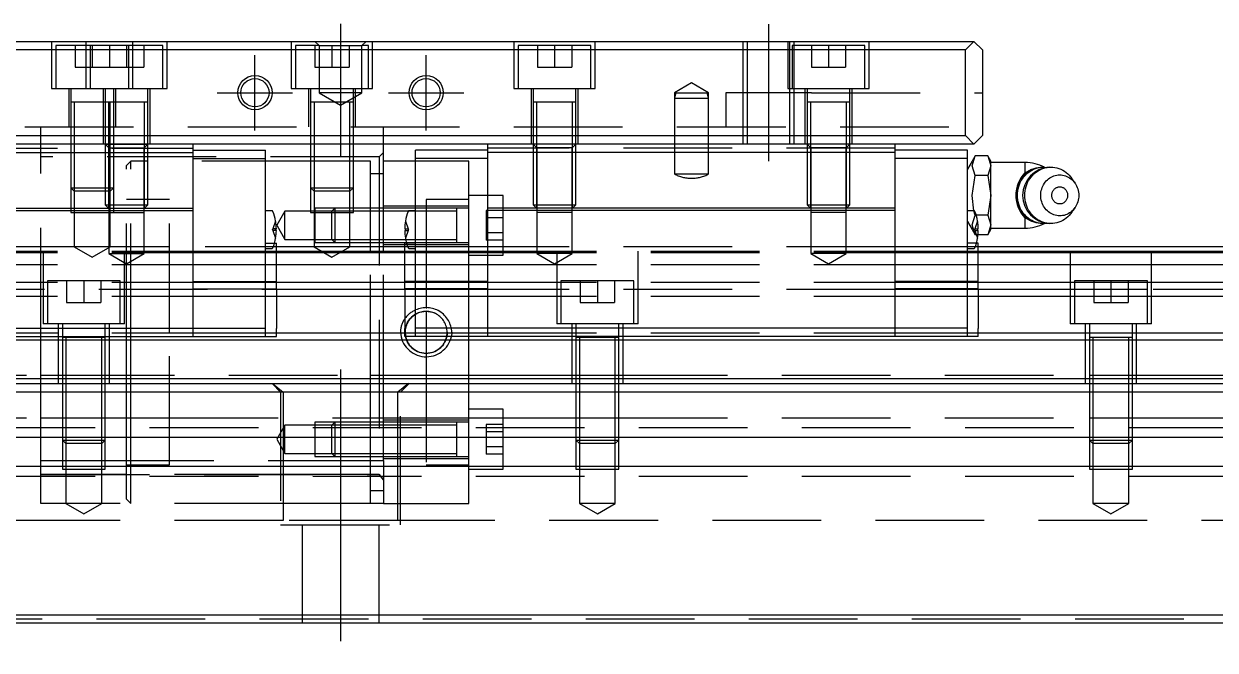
# Model space of a CAD drawing. Extents: x -10 to 1021, y -306 to 120.
# Drawn here: x 373 to 512.2, y -280.1 to -206.9 of the extents above; entities that cross this region are included whole.
import ezdxf

# ---------------------------------------------------------------- set-up
doc = ezdxf.new("R2010")
doc.units = 0
doc.linetypes.add('CENTER', pattern=[50.8, 31.75, -6.35, 6.35, -6.35])
doc.linetypes.add('DASHED', pattern=[19.05, 12.7, -6.35])
doc.layers.get('0').update_dxf_attribs({"linetype": 'CONTINUOUS'})
doc.layers.add('CENTER', color=1, linetype='CENTER')

msp = doc.modelspace()

# ---------------------------------------------------------------- linework, layer by layer
at = {"color": 7, "linetype": 'CONTINUOUS'}
for p, q in [((336, -208.97), (484, -208.97)), ((483, -209.97), (337, -209.97)), ((484, -208.97), (483, -209.97)), ((483, -219.97), (483, -209.97)), ((485, -209.97), (484, -208.97)), ((485, -209.97), (485, -219.97)), ((382.35, -216.07), (378.5, -216.07)), ((382.5, -216.07), (382.35, -216.07)), ((411.5, -216.07), (406.5, -216.07)), ((469.5, -216.07), (464.5, -216.07)), ((469.5, -216.07), (464.5, -216.07)), ((469.5, -216.07), (464.5, -216.07)), ((484, -220.97), (336, -220.97)), ((337, -219.97), (483, -219.97)), ((392.8, -221.97), (392.8, -220.97)), ((415, -233.47), (415, -220.97)), ((427.2, -221.97), (427.2, -220.97)), ((474.8, -221.97), (474.8, -220.97)), ((483, -219.97), (484, -220.97)), ((484, -220.97), (485, -219.97)), ((345.2, -221.97), (392.8, -221.97)), ((392.8, -221.67), (401.23, -221.67)), ((392.8, -228.47), (392.8, -221.97)), ((392.8, -222.67), (401.23, -222.67)), ((401.23, -222.67), (401.23, -221.67)), ((401.23, -242.47), (401.23, -222.67)), ((427.2, -221.67), (418.77, -221.67)), ((418.77, -222.67), (418.77, -221.67)), ((418.77, -242.47), (418.77, -222.67)), ((427.2, -222.67), (418.77, -222.67)), ((427.2, -228.47), (427.2, -221.97)), ((474.8, -221.97), (427.2, -221.97)), ((483.23, -221.67), (474.8, -221.67)), ((474.8, -228.47), (474.8, -221.97)), ((483.23, -222.67), (474.8, -222.67)), ((483.23, -222.67), (483.23, -221.67)), ((483.23, -242.47), (483.23, -222.67)), ((484.13, -222.35), (483.78, -222.97)), ((483.78, -223.51), (484.13, -222.35)), ((485.6, -222.35), (484.13, -222.35)), ((485.6, -222.35), (485.6, -222.35)), ((485.96, -222.97), (485.6, -222.35)), ((485.6, -222.35), (485.96, -223.51)), ((418.77, -222.97), (415, -222.97)), ((483.78, -222.97), (483.23, -223.91)), ((484.13, -224.66), (483.78, -223.51)), ((485.96, -223.51), (485.6, -224.66)), ((485.96, -223.51), (485.96, -222.97)), ((489.96, -223.12), (485.96, -223.12)), ((485.96, -226.97), (485.96, -223.51)), ((489.96, -224.36), (489.96, -223.12)), ((490.72, -223.96), (489.96, -224.36)), ((490.38, -224.16), (490.58, -224.03)), ((490.53, -224.16), (490.74, -224.03)), ((490.58, -224.03), (490.8, -223.92)), ((490.74, -224.03), (490.96, -223.92)), ((490.8, -223.92), (491.03, -223.83)), ((490.96, -223.92), (491.18, -223.83)), ((491.03, -223.83), (491.26, -223.76)), ((491.18, -223.83), (491.41, -223.76)), ((491.26, -223.76), (491.49, -223.71)), ((491.39, -224.16), (491.6, -224.03)), ((491.41, -223.76), (491.64, -223.71)), ((491.49, -223.71), (491.73, -223.68)), ((491.6, -224.03), (491.81, -223.92)), ((491.64, -223.71), (491.88, -223.68)), ((491.73, -223.68), (491.97, -223.67)), ((491.81, -223.92), (492.04, -223.83)), ((491.88, -223.68), (492.12, -223.67)), ((492.12, -223.67), (491.97, -223.67)), ((492.04, -223.83), (492.27, -223.76)), ((492.12, -223.67), (492.53, -223.7)), ((492.27, -223.76), (492.5, -223.71)), ((492.5, -223.71), (492.74, -223.68)), ((492.74, -223.68), (492.98, -223.67)), ((492.98, -223.67), (493.22, -223.68)), ((493.22, -223.68), (493.45, -223.71)), ((493.45, -223.71), (493.69, -223.76)), ((493.69, -223.76), (493.92, -223.83)), ((493.92, -223.83), (494.14, -223.92)), ((494.14, -223.92), (494.36, -224.02)), ((494.36, -224.02), (494.56, -224.15)), ((483.78, -226.97), (484.13, -224.66)), ((485.6, -224.66), (484.13, -224.66)), ((485.6, -224.66), (485.96, -226.97)), ((489.25, -225.47), (489.37, -225.25)), ((489.37, -225.25), (489.5, -225.03)), ((489.41, -225.47), (489.52, -225.25)), ((489.5, -225.03), (489.65, -224.83)), ((489.52, -225.25), (489.66, -225.03)), ((489.65, -224.83), (489.81, -224.64)), ((489.66, -225.03), (489.8, -224.83)), ((489.8, -224.83), (489.97, -224.64)), ((489.81, -224.64), (489.99, -224.46)), ((489.97, -224.64), (490.14, -224.46)), ((489.99, -224.46), (490.18, -224.3)), ((490.14, -224.46), (490.33, -224.3)), ((490.18, -224.3), (490.38, -224.16)), ((490.26, -225.47), (490.38, -225.25)), ((490.33, -224.3), (490.53, -224.16)), ((490.38, -225.25), (490.51, -225.03)), ((490.51, -225.03), (490.66, -224.83)), ((490.66, -224.83), (490.83, -224.64)), ((490.83, -224.64), (491, -224.46)), ((491, -224.46), (491.19, -224.3)), ((491.19, -224.3), (491.39, -224.16)), ((492.22, -225.56), (492.33, -225.42)), ((492.33, -225.42), (492.44, -225.28)), ((492.44, -225.28), (492.57, -225.15)), ((492.57, -225.15), (492.71, -225.03)), ((492.71, -225.03), (492.85, -224.93)), ((492.85, -224.93), (493, -224.84)), ((493, -224.84), (493.16, -224.76)), ((493.16, -224.76), (493.32, -224.69)), ((493.32, -224.69), (493.49, -224.64)), ((493.49, -224.64), (493.66, -224.6)), ((493.66, -224.6), (493.83, -224.58)), ((493.83, -224.58), (494, -224.57)), ((494, -224.57), (494.18, -224.58)), ((494.18, -224.58), (494.35, -224.6)), ((494.35, -224.6), (494.52, -224.63)), ((494.52, -224.63), (494.69, -224.68)), ((494.56, -224.15), (494.76, -224.29)), ((494.69, -224.68), (494.85, -224.75)), ((494.76, -224.29), (494.95, -224.45)), ((494.85, -224.75), (495.01, -224.83)), ((494.95, -224.45), (495.12, -224.62)), ((495.01, -224.83), (495.16, -224.92)), ((495.12, -224.62), (495.29, -224.81)), ((495.16, -224.92), (495.31, -225.02)), ((495.29, -224.81), (495.44, -225.01)), ((495.31, -225.02), (495.44, -225.13)), ((495.8, -225.55), (495.44, -225.01)), ((495.44, -225.13), (495.57, -225.26)), ((495.57, -225.26), (495.69, -225.4)), ((495.69, -225.4), (495.8, -225.55)), ((488.92, -226.97), (488.93, -226.71)), ((488.93, -226.71), (488.96, -226.45)), ((488.96, -226.45), (489, -226.2)), ((489, -226.2), (489.07, -225.95)), ((489.07, -225.95), (489.15, -225.71)), ((489.07, -226.97), (489.08, -226.71)), ((489.08, -226.71), (489.11, -226.45)), ((489.11, -226.45), (489.16, -226.2)), ((489.15, -225.71), (489.25, -225.47)), ((489.16, -226.2), (489.22, -225.95)), ((489.22, -225.95), (489.31, -225.71)), ((489.31, -225.71), (489.41, -225.47)), ((489.93, -226.97), (489.94, -226.71)), ((489.94, -226.71), (489.97, -226.45)), ((489.97, -226.45), (490.02, -226.2)), ((490.02, -226.2), (490.08, -225.95)), ((490.08, -225.95), (490.16, -225.71)), ((490.16, -225.71), (490.26, -225.47)), ((491.8, -226.78), (491.82, -226.6)), ((491.8, -226.97), (491.8, -226.78)), ((491.82, -226.6), (491.86, -226.41)), ((491.86, -226.41), (491.91, -226.23)), ((491.91, -226.23), (491.97, -226.05)), ((491.97, -226.05), (492.04, -225.88)), ((492.04, -225.88), (492.12, -225.72)), ((492.12, -225.72), (492.22, -225.56)), ((493.09, -226.88), (493.1, -226.8)), ((493.1, -226.8), (493.12, -226.71)), ((493.12, -226.71), (493.15, -226.63)), ((493.15, -226.63), (493.18, -226.55)), ((493.18, -226.55), (493.21, -226.47)), ((493.21, -226.47), (493.26, -226.4)), ((493.26, -226.4), (493.31, -226.33)), ((493.31, -226.33), (493.36, -226.26)), ((493.36, -226.26), (493.42, -226.2)), ((493.42, -226.2), (493.48, -226.15)), ((493.48, -226.15), (493.55, -226.1)), ((493.55, -226.1), (493.62, -226.06)), ((493.62, -226.06), (493.7, -226.03)), ((493.7, -226.03), (493.78, -226)), ((493.78, -226), (493.85, -225.99)), ((493.85, -225.99), (493.93, -225.97)), ((493.93, -225.97), (494.01, -225.97)), ((494.01, -225.97), (494.1, -225.97)), ((494.1, -225.97), (494.18, -225.99)), ((494.18, -225.99), (494.25, -226)), ((494.25, -226), (494.33, -226.03)), ((494.33, -226.03), (494.41, -226.06)), ((494.41, -226.06), (494.48, -226.1)), ((494.48, -226.1), (494.54, -226.15)), ((494.54, -226.15), (494.61, -226.2)), ((494.61, -226.2), (494.67, -226.26)), ((494.67, -226.26), (494.72, -226.33)), ((494.72, -226.33), (494.77, -226.4)), ((494.77, -226.4), (494.81, -226.47)), ((494.81, -226.47), (494.85, -226.55)), ((494.85, -226.55), (494.88, -226.63)), ((494.88, -226.63), (494.91, -226.71)), ((494.91, -226.71), (494.92, -226.8)), ((494.92, -226.8), (494.94, -226.88)), ((495.8, -225.55), (495.9, -225.7)), ((495.9, -225.7), (495.98, -225.87)), ((495.98, -225.87), (496.06, -226.04)), ((496.06, -226.04), (496.12, -226.22)), ((496.12, -226.22), (496.17, -226.4)), ((496.17, -226.4), (496.2, -226.59)), ((496.2, -226.59), (496.23, -226.78)), ((496.23, -226.78), (496.23, -226.97)), ((484, -228.77), (483.78, -226.97)), ((485.96, -226.97), (485.6, -229.28)), ((485.96, -230.43), (485.96, -226.97)), ((488.93, -227.23), (488.92, -226.97)), ((488.96, -227.49), (488.93, -227.23)), ((489, -227.74), (488.96, -227.49)), ((489.07, -227.99), (489, -227.74)), ((489.08, -227.23), (489.07, -226.97)), ((489.15, -228.23), (489.07, -227.99)), ((489.11, -227.49), (489.08, -227.23)), ((489.16, -227.74), (489.11, -227.49)), ((489.25, -228.47), (489.15, -228.23)), ((489.22, -227.99), (489.16, -227.74)), ((489.31, -228.23), (489.22, -227.99)), ((489.41, -228.47), (489.31, -228.23)), ((489.94, -227.23), (489.93, -226.97)), ((489.97, -227.49), (489.94, -227.23)), ((490.02, -227.74), (489.97, -227.49)), ((490.08, -227.99), (490.02, -227.74)), ((490.16, -228.23), (490.08, -227.99)), ((490.26, -228.47), (490.16, -228.23)), ((491.8, -227.16), (491.8, -226.97)), ((491.82, -227.34), (491.8, -227.16)), ((491.86, -227.53), (491.82, -227.34)), ((491.91, -227.71), (491.86, -227.53)), ((491.97, -227.89), (491.91, -227.71)), ((492.04, -228.06), (491.97, -227.89)), ((492.12, -228.22), (492.04, -228.06)), ((492.22, -228.38), (492.12, -228.22)), ((493.09, -226.97), (493.09, -226.88)), ((493.09, -227.06), (493.09, -226.97)), ((493.1, -227.14), (493.09, -227.06)), ((493.12, -227.23), (493.1, -227.14)), ((493.15, -227.31), (493.12, -227.23)), ((493.18, -227.39), (493.15, -227.31)), ((493.21, -227.47), (493.18, -227.39)), ((493.26, -227.54), (493.21, -227.47)), ((493.31, -227.61), (493.26, -227.54)), ((493.36, -227.68), (493.31, -227.61)), ((493.42, -227.74), (493.36, -227.68)), ((493.48, -227.79), (493.42, -227.74)), ((493.55, -227.84), (493.48, -227.79)), ((493.62, -227.88), (493.55, -227.84)), ((493.7, -227.91), (493.62, -227.88)), ((493.78, -227.94), (493.7, -227.91)), ((493.85, -227.95), (493.78, -227.94)), ((493.93, -227.97), (493.85, -227.95)), ((494.01, -227.97), (493.93, -227.97)), ((494.1, -227.97), (494.01, -227.97)), ((494.18, -227.95), (494.1, -227.97)), ((494.25, -227.94), (494.18, -227.95)), ((494.33, -227.91), (494.25, -227.94)), ((494.41, -227.88), (494.33, -227.91)), ((494.48, -227.84), (494.41, -227.88)), ((494.54, -227.79), (494.48, -227.84)), ((494.61, -227.74), (494.54, -227.79)), ((494.67, -227.68), (494.61, -227.74)), ((494.72, -227.61), (494.67, -227.68)), ((494.77, -227.54), (494.72, -227.61)), ((494.81, -227.47), (494.77, -227.54)), ((494.85, -227.39), (494.81, -227.47)), ((494.88, -227.31), (494.85, -227.39)), ((494.91, -227.23), (494.88, -227.31)), ((494.92, -227.14), (494.91, -227.23)), ((494.94, -227.06), (494.92, -227.14)), ((494.94, -226.88), (494.94, -226.97)), ((494.94, -226.97), (494.94, -227.06)), ((495.9, -228.24), (495.8, -228.39)), ((495.98, -228.07), (495.9, -228.24)), ((496.06, -227.9), (495.98, -228.07)), ((496.12, -227.72), (496.06, -227.9)), ((496.17, -227.54), (496.12, -227.72)), ((496.2, -227.35), (496.17, -227.54)), ((496.23, -227.16), (496.2, -227.35)), ((496.23, -226.97), (496.23, -227.16)), ((345.2, -228.47), (392.8, -228.47)), ((345.2, -228.72), (392.8, -228.72)), ((392.8, -228.72), (392.8, -228.47)), ((392.8, -242.47), (392.8, -228.72)), ((402.01, -228.77), (401.23, -228.77)), ((418.77, -228.77), (417.99, -228.77)), ((427.2, -228.72), (427.2, -228.47)), ((474.8, -228.47), (427.2, -228.47)), ((427.2, -242.47), (427.2, -228.72)), ((474.8, -228.72), (427.2, -228.72)), ((474.8, -228.72), (474.8, -228.47)), ((474.8, -242.47), (474.8, -228.72)), ((484.01, -228.77), (483.23, -228.77)), ((485.6, -229.28), (484.26, -229.28)), ((485.6, -229.28), (485.96, -230.43)), ((489.37, -228.69), (489.25, -228.47)), ((489.5, -228.91), (489.37, -228.69)), ((489.52, -228.69), (489.41, -228.47)), ((489.65, -229.11), (489.5, -228.91)), ((489.66, -228.91), (489.52, -228.69)), ((489.81, -229.3), (489.65, -229.11)), ((489.8, -229.11), (489.66, -228.91)), ((489.97, -229.3), (489.8, -229.11)), ((489.99, -229.48), (489.81, -229.3)), ((489.96, -230.82), (489.96, -229.58)), ((489.96, -229.58), (490.72, -229.98)), ((490.14, -229.48), (489.97, -229.3)), ((490.18, -229.64), (489.99, -229.48)), ((490.33, -229.64), (490.14, -229.48)), ((490.38, -228.69), (490.26, -228.47)), ((490.51, -228.91), (490.38, -228.69)), ((490.66, -229.11), (490.51, -228.91)), ((490.83, -229.3), (490.66, -229.11)), ((491, -229.48), (490.83, -229.3)), ((491.19, -229.64), (491, -229.48)), ((492.33, -228.52), (492.22, -228.38)), ((492.44, -228.66), (492.33, -228.52)), ((492.57, -228.79), (492.44, -228.66)), ((492.71, -228.91), (492.57, -228.79)), ((492.85, -229.01), (492.71, -228.91)), ((493, -229.1), (492.85, -229.01)), ((493.16, -229.18), (493, -229.1)), ((493.32, -229.25), (493.16, -229.18)), ((493.49, -229.3), (493.32, -229.25)), ((493.66, -229.34), (493.49, -229.3)), ((493.83, -229.36), (493.66, -229.34)), ((494, -229.37), (493.83, -229.36)), ((494.18, -229.36), (494, -229.37)), ((494.35, -229.34), (494.18, -229.36)), ((494.52, -229.31), (494.35, -229.34)), ((494.69, -229.26), (494.52, -229.31)), ((494.85, -229.19), (494.69, -229.26)), ((494.95, -229.49), (494.76, -229.65)), ((495.01, -229.11), (494.85, -229.19)), ((495.12, -229.32), (494.95, -229.49)), ((495.16, -229.02), (495.01, -229.11)), ((495.29, -229.13), (495.12, -229.32)), ((495.31, -228.92), (495.16, -229.02)), ((495.44, -228.93), (495.29, -229.13)), ((495.44, -228.81), (495.31, -228.92)), ((495.44, -228.93), (495.8, -228.39)), ((495.57, -228.68), (495.44, -228.81)), ((495.69, -228.54), (495.57, -228.68)), ((495.8, -228.39), (495.69, -228.54)), ((402.42, -231.07), (402.42, -230.87)), ((402.42, -230.87), (402.5, -230.87)), ((417.58, -230.87), (417.5, -230.87)), ((417.58, -231.07), (417.58, -230.87)), ((484.42, -230.87), (484.42, -231.07)), ((484.5, -230.87), (484.42, -230.87)), ((485.96, -230.43), (485.6, -231.59)), ((485.6, -231.59), (485.96, -230.97)), ((485.96, -230.97), (485.96, -230.43)), ((485.96, -230.82), (489.96, -230.82)), ((490.38, -229.78), (490.18, -229.64)), ((490.53, -229.78), (490.33, -229.64)), ((490.58, -229.91), (490.38, -229.78)), ((490.74, -229.91), (490.53, -229.78)), ((490.8, -230.02), (490.58, -229.91)), ((490.96, -230.02), (490.74, -229.91)), ((491.03, -230.11), (490.8, -230.02)), ((491.18, -230.11), (490.96, -230.02)), ((491.26, -230.18), (491.03, -230.11)), ((491.41, -230.18), (491.18, -230.11)), ((491.39, -229.78), (491.19, -229.64)), ((491.49, -230.23), (491.26, -230.18)), ((491.6, -229.91), (491.39, -229.78)), ((491.64, -230.23), (491.41, -230.18)), ((491.73, -230.26), (491.49, -230.23)), ((491.81, -230.02), (491.6, -229.91)), ((491.88, -230.26), (491.64, -230.23)), ((491.97, -230.27), (491.73, -230.26)), ((492.04, -230.11), (491.81, -230.02)), ((492.12, -230.27), (491.88, -230.26)), ((491.97, -230.27), (492.12, -230.27)), ((492.27, -230.18), (492.04, -230.11)), ((492.53, -230.24), (492.12, -230.27)), ((492.5, -230.23), (492.27, -230.18)), ((492.74, -230.26), (492.5, -230.23)), ((492.98, -230.27), (492.74, -230.26)), ((493.22, -230.26), (492.98, -230.27)), ((493.45, -230.23), (493.22, -230.26)), ((493.69, -230.18), (493.45, -230.23)), ((493.92, -230.11), (493.69, -230.18)), ((494.14, -230.02), (493.92, -230.11)), ((494.36, -229.92), (494.14, -230.02)), ((494.56, -229.79), (494.36, -229.92)), ((494.76, -229.65), (494.56, -229.79)), ((402.5, -231.07), (402.42, -231.07)), ((417.5, -231.07), (417.58, -231.07)), ((484.42, -231.07), (484.5, -231.07)), ((485.6, -231.59), (484.47, -231.59)), ((485.6, -231.59), (485.6, -231.59)), ((401.23, -233.17), (402.01, -233.17)), ((402.29, -232.54), (402.5, -232.54)), ((402.5, -235.14), (402.5, -232.54)), ((402.5, -233.47), (417.5, -233.47)), ((402.5, -233.63), (417.5, -233.63)), ((417.5, -235.14), (417.5, -232.54)), ((417.71, -232.54), (417.5, -232.54)), ((417.99, -233.17), (418.77, -233.17)), ((483.23, -233.17), (484.01, -233.17)), ((484.5, -232.54), (484.29, -232.54)), ((484.5, -235.14), (484.5, -232.54)), ((748, -232.97), (484.5, -232.97)), ((484.5, -233.47), (820, -233.47)), ((484.5, -233.63), (820, -233.63)), ((402.5, -235.03), (417.5, -235.03)), ((402.5, -237.05), (402.5, -235.14)), ((417.5, -237.05), (417.5, -235.14)), ((484.5, -235.03), (820, -235.03)), ((484.5, -237.05), (484.5, -235.14)), ((401.23, -237.05), (402.5, -237.05)), ((401.23, -237.9), (402.5, -237.9)), ((402.5, -237.9), (402.5, -237.05)), ((402.5, -237.11), (417.5, -237.11)), ((402.5, -237.9), (402.5, -242.51)), ((418.77, -237.05), (417.5, -237.05)), ((417.5, -237.9), (417.5, -237.05)), ((417.5, -237.9), (417.5, -242.51)), ((418.77, -237.9), (417.5, -237.9)), ((484.5, -237.05), (483.23, -237.05)), ((484.5, -237.9), (483.23, -237.9)), ((484.5, -237.9), (484.5, -237.05)), ((484.5, -237.11), (820, -237.11)), ((484.5, -237.9), (484.5, -242.51)), ((402.5, -238.73), (417.5, -238.73)), ((484.5, -238.73), (820, -238.73)), ((345.2, -242.47), (392.8, -242.47)), ((345.2, -243.47), (392.8, -243.47)), ((392.8, -242.47), (401.23, -242.47)), ((392.8, -243.47), (392.8, -242.47)), ((392.8, -243.47), (401.23, -243.47)), ((401.23, -243.47), (401.23, -242.47)), ((401.23, -243.47), (402.5, -243.47)), ((402.5, -243.47), (402.5, -242.51)), ((402.5, -243.02), (417.5, -243.02)), ((417.5, -243.47), (417.5, -242.51)), ((418.77, -243.47), (417.5, -243.47)), ((418.77, -243.47), (418.77, -242.47)), ((427.2, -242.47), (418.77, -242.47)), ((427.2, -243.47), (418.77, -243.47)), ((427.2, -243.47), (427.2, -242.47)), ((474.8, -242.47), (427.2, -242.47)), ((474.8, -243.47), (427.2, -243.47)), ((483.23, -242.47), (474.8, -242.47)), ((474.8, -243.47), (474.8, -242.47)), ((483.23, -243.47), (474.8, -243.47)), ((483.23, -243.47), (483.23, -242.47)), ((484.5, -243.47), (483.23, -243.47)), ((484.5, -243.47), (484.5, -242.51)), ((484.5, -243.02), (820, -243.02)), ((0, -243.87), (820, -243.87)), ((382.5, -243.57), (377.5, -243.57)), ((442.5, -243.57), (437.5, -243.57)), ((442.5, -243.57), (437.5, -243.57)), ((502.5, -243.57), (497.5, -243.57)), ((0, -248.37), (820, -248.37)), ((1, -248.97), (819, -248.97)), ((818, -249.97), (2, -249.97)), ((818, -255.27), (2, -255.27)), ((818, -258.67), (2, -258.67)), ((2, -275.97), (818, -275.97)), ((819, -276.97), (1, -276.97))]:
    msp.add_line(p, q, dxfattribs=at)
at = {"color": 3, "linetype": 'DASHED'}
for p, q in [((376.25, -208.97), (376.25, -214.47)), ((376.75, -209.47), (376.75, -214.47)), ((380.75, -209.47), (376.75, -209.47)), ((379, -209.47), (379, -211.97)), ((380.25, -208.97), (380.25, -214.47)), ((380.75, -209.47), (380.75, -214.47)), ((389.25, -209.47), (380.75, -209.47)), ((381, -209.47), (381, -211.97)), ((383, -209.47), (383, -211.97)), ((385, -209.47), (385, -211.97)), ((385.25, -214.47), (385.25, -209.47)), ((385.75, -214.47), (385.75, -208.97)), ((387, -209.47), (387, -211.97)), ((389.25, -214.47), (389.25, -209.47)), ((389.75, -214.47), (389.75, -208.97)), ((404.25, -208.97), (404.25, -214.47)), ((404.75, -209.47), (404.75, -214.47)), ((407.5, -209.47), (404.75, -209.47)), ((407, -208.97), (407.5, -209.47)), ((407, -209.47), (407, -211.97)), ((407.5, -209.47), (407.5, -214.97)), ((407.5, -209.47), (412.5, -209.47)), ((409, -209.47), (409, -211.97)), ((411, -209.47), (411, -211.97)), ((412.5, -209.47), (413, -208.97)), ((412.5, -214.97), (412.5, -209.47)), ((413.25, -209.47), (412.5, -209.47)), ((413.25, -214.47), (413.25, -209.47)), ((413.75, -214.47), (413.75, -208.97)), ((430.25, -208.97), (430.25, -214.47)), ((430.75, -209.47), (430.75, -214.47)), ((439.25, -209.47), (430.75, -209.47)), ((433, -209.47), (433, -211.97)), ((435, -209.47), (435, -211.97)), ((437, -209.47), (437, -211.97)), ((439.25, -214.47), (439.25, -209.47)), ((439.75, -214.47), (439.75, -208.97)), ((457, -208.97), (457, -220.97)), ((457.5, -208.97), (457.5, -220.97)), ((462.25, -208.97), (462.25, -214.47)), ((462.5, -220.97), (462.5, -208.97)), ((462.75, -209.47), (462.75, -214.47)), ((471.25, -209.47), (462.75, -209.47)), ((463, -209.47), (463, -208.97)), ((463, -214.47), (463, -209.47)), ((465, -209.47), (465, -211.97)), ((467, -209.47), (467, -211.97)), ((469, -209.47), (469, -211.97)), ((471.25, -214.47), (471.25, -209.47)), ((471.75, -214.47), (471.75, -208.97)), ((379, -211.97), (381, -211.97)), ((381, -211.97), (383, -211.97)), ((383, -211.97), (385, -211.97)), ((385, -211.97), (387, -211.97)), ((407, -211.97), (409, -211.97)), ((409, -211.97), (411, -211.97)), ((433, -211.97), (435, -211.97)), ((435, -211.97), (437, -211.97)), ((465, -211.97), (467, -211.97)), ((467, -211.97), (469, -211.97)), ((451, -213.82), (449, -214.97)), ((453, -214.97), (451, -213.82)), ((376.25, -214.47), (380.25, -214.47)), ((378.25, -214.47), (378.25, -218.97)), ((378.5, -214.47), (378.5, -216.07)), ((380.25, -214.47), (389.75, -214.47)), ((382.25, -214.47), (382.25, -220.97)), ((382.5, -214.47), (382.5, -216.07)), ((383.5, -216.07), (383.5, -214.47)), ((383.75, -218.97), (383.75, -214.47)), ((387.5, -216.07), (387.5, -214.47)), ((387.75, -220.97), (387.75, -214.47)), ((404.25, -214.47), (413.75, -214.47)), ((406.25, -214.47), (406.25, -218.97)), ((406.5, -214.47), (406.5, -216.07)), ((407.5, -214.97), (410, -216.41)), ((412.5, -214.97), (407.5, -214.97)), ((410, -216.41), (412.5, -214.97)), ((411.5, -216.07), (411.5, -214.47)), ((411.75, -218.97), (411.75, -214.47)), ((430.25, -214.47), (439.75, -214.47)), ((432.25, -214.47), (432.25, -220.97)), ((432.5, -214.47), (432.5, -216.07)), ((437.5, -216.07), (437.5, -214.47)), ((437.75, -220.97), (437.75, -214.47)), ((449, -214.97), (449, -215.6)), ((449.17, -214.97), (449, -215.6)), ((449, -214.97), (451, -214.97)), ((449, -215.6), (449, -220.97)), ((449, -215.6), (453, -215.6)), ((451, -214.97), (453, -214.97)), ((453, -215.6), (452.83, -214.97)), ((453, -215.6), (453, -214.97)), ((453, -220.97), (453, -215.6)), ((455, -214.97), (455, -218.97)), ((465, -214.97), (455, -214.97)), ((462.25, -214.47), (471.75, -214.47)), ((463, -220.97), (463, -214.47)), ((464.25, -214.47), (464.25, -220.97)), ((464.5, -214.47), (464.5, -216.07)), ((465, -214.97), (485, -214.97)), ((469.5, -216.07), (469.5, -214.47)), ((469.75, -220.97), (469.75, -214.47)), ((378.5, -216.07), (378.5, -218.97)), ((378.5, -216.07), (378.5, -216.07)), ((378.5, -216.07), (378.5, -216.08)), ((383.5, -216.07), (378.5, -216.07)), ((378.9, -216.07), (378.9, -218.97)), ((382.5, -216.07), (382.5, -220.97)), ((382.5, -216.07), (382.5, -216.07)), ((382.5, -216.07), (382.5, -216.08)), ((387.5, -216.07), (382.5, -216.07)), ((387.5, -216.07), (382.5, -216.07)), ((387.5, -216.07), (382.5, -216.07)), ((387.5, -216.07), (382.5, -216.07)), ((382.9, -216.07), (382.9, -220.97)), ((383.1, -218.97), (383.1, -216.07)), ((383.5, -216.07), (383.5, -216.07)), ((383.5, -218.97), (383.5, -216.07)), ((383.5, -216.08), (383.5, -216.07)), ((387.1, -220.97), (387.1, -216.07)), ((387.5, -216.07), (387.5, -216.07)), ((387.5, -220.97), (387.5, -216.07)), ((387.5, -216.08), (387.5, -216.07)), ((406.5, -216.07), (406.5, -218.97)), ((406.5, -216.07), (406.5, -216.07)), ((406.5, -216.07), (406.5, -216.08)), ((411.5, -216.07), (406.5, -216.07)), ((406.9, -216.07), (406.9, -218.97)), ((411.1, -218.97), (411.1, -216.07)), ((411.5, -216.07), (411.5, -216.07)), ((411.5, -218.97), (411.5, -216.07)), ((411.5, -216.08), (411.5, -216.07)), ((432.5, -216.07), (432.5, -220.97)), ((432.5, -216.07), (432.5, -216.07)), ((432.5, -216.07), (432.5, -216.08)), ((437.5, -216.07), (432.5, -216.07)), ((432.9, -216.07), (432.9, -220.97)), ((437.1, -220.97), (437.1, -216.07)), ((437.5, -216.07), (437.5, -216.07)), ((437.5, -220.97), (437.5, -216.07)), ((437.5, -216.08), (437.5, -216.07)), ((464.5, -216.07), (464.5, -220.97)), ((464.5, -216.07), (464.5, -216.07)), ((464.5, -216.07), (464.5, -216.08)), ((469.5, -216.07), (464.5, -216.07)), ((464.9, -216.07), (464.9, -220.97)), ((469.1, -220.97), (469.1, -216.07)), ((469.5, -216.07), (469.5, -216.07)), ((469.5, -220.97), (469.5, -216.07)), ((469.5, -216.08), (469.5, -216.07)), ((335, -218.97), (485, -218.97)), ((375, -220.97), (375, -218.97)), ((378.5, -218.97), (378.5, -226.07)), ((378.5, -218.97), (378.5, -226.07)), ((378.9, -218.97), (378.9, -226.47)), ((383.1, -226.47), (383.1, -218.97)), ((383.5, -226.07), (383.5, -218.97)), ((383.5, -226.07), (383.5, -218.97)), ((406.5, -218.97), (406.5, -220.97)), ((406.5, -218.97), (406.5, -220.97)), ((406.9, -218.97), (406.9, -220.97)), ((411.1, -220.97), (411.1, -218.97)), ((411.5, -220.97), (411.5, -218.97)), ((411.5, -220.97), (411.5, -218.97)), ((415, -220.97), (415, -218.97)), ((375, -243.47), (375, -220.97)), ((382.5, -220.97), (382.94, -221.41)), ((382.5, -220.97), (382.5, -228.07)), ((382.5, -220.97), (387.5, -220.97)), ((382.9, -220.97), (382.9, -228.47)), ((387.06, -221.41), (387.5, -220.97)), ((387.1, -228.47), (387.1, -220.97)), ((387.5, -228.07), (387.5, -220.97)), ((406.5, -220.97), (406.5, -226.07)), ((406.5, -220.97), (406.5, -226.07)), ((406.9, -220.97), (406.9, -226.47)), ((411.1, -226.47), (411.1, -220.97)), ((411.5, -226.07), (411.5, -220.97)), ((411.5, -226.07), (411.5, -220.97)), ((432.5, -220.97), (432.94, -221.41)), ((432.5, -220.97), (432.5, -228.07)), ((437.5, -220.97), (432.5, -220.97)), ((432.9, -220.97), (432.9, -228.47)), ((437.06, -221.41), (437.5, -220.97)), ((437.1, -228.47), (437.1, -220.97)), ((437.5, -228.07), (437.5, -220.97)), ((449, -220.97), (449, -224.47)), ((453, -224.47), (453, -220.97)), ((464.5, -220.97), (464.94, -221.41)), ((464.5, -220.97), (464.5, -228.07)), ((469.5, -220.97), (464.5, -220.97)), ((464.9, -220.97), (464.9, -228.47)), ((469.06, -221.41), (469.5, -220.97)), ((469.1, -228.47), (469.1, -220.97)), ((469.5, -228.07), (469.5, -220.97)), ((345.2, -221.47), (392.8, -221.47)), ((414.5, -222.47), (375, -222.47)), ((382.94, -221.41), (382.94, -228.97)), ((382.94, -221.41), (387.06, -221.41)), ((387.06, -228.97), (387.06, -221.41)), ((415, -221.97), (414.5, -222.47)), ((414.5, -222.47), (414.5, -259.59)), ((474.8, -221.47), (427.2, -221.47)), ((432.94, -221.41), (432.94, -228.97)), ((437.06, -221.41), (432.94, -221.41)), ((437.06, -228.97), (437.06, -221.41)), ((464.94, -221.41), (464.94, -228.97)), ((469.06, -221.41), (464.94, -221.41)), ((469.06, -228.97), (469.06, -221.41)), ((385.5, -222.97), (385, -223.47)), ((385, -242.97), (385, -223.47)), ((406.5, -222.97), (385.5, -222.97)), ((385.5, -242.97), (385.5, -222.97)), ((406.9, -222.97), (406.5, -222.97)), ((411.1, -222.97), (406.9, -222.97)), ((411.5, -222.97), (411.1, -222.97)), ((413.5, -222.97), (411.5, -222.97)), ((413.5, -228.47), (413.5, -222.97)), ((425, -222.97), (418.77, -222.97)), ((425, -233.47), (425, -222.97)), ((415, -224.47), (413.5, -224.47)), ((449, -224.47), (453, -224.47)), ((450.94, -224.97), (451.06, -224.97)), ((378.5, -226.07), (378.9, -226.47)), ((378.5, -226.07), (378.5, -228.97)), ((378.5, -226.07), (383.5, -226.07)), ((378.9, -226.47), (378.9, -228.97)), ((383.1, -226.47), (378.9, -226.47)), ((383.1, -226.47), (383.5, -226.07)), ((383.1, -228.97), (383.1, -226.47)), ((383.5, -228.97), (383.5, -226.07)), ((406.5, -226.07), (406.9, -226.47)), ((406.5, -226.07), (406.5, -228.97)), ((406.5, -226.07), (411.5, -226.07)), ((406.9, -226.47), (406.9, -228.97)), ((411.1, -226.47), (406.9, -226.47)), ((411.1, -226.47), (411.5, -226.07)), ((411.1, -228.97), (411.1, -226.47)), ((411.5, -228.97), (411.5, -226.07)), ((382.5, -228.07), (382.9, -228.47)), ((382.5, -228.07), (387.5, -228.07)), ((390, -227.47), (385, -227.47)), ((387.1, -228.47), (387.5, -228.07)), ((390, -242.97), (390, -227.47)), ((425, -228.22), (415, -228.22)), ((425, -227.47), (420, -227.47)), ((420, -227.47), (420, -240.51)), ((427.2, -226.97), (425, -226.97)), ((429, -226.97), (427.2, -226.97)), ((429, -233.47), (429, -226.97)), ((432.5, -228.07), (432.9, -228.47)), ((432.5, -228.07), (437.5, -228.07)), ((437.1, -228.47), (437.5, -228.07)), ((464.5, -228.07), (464.9, -228.47)), ((464.5, -228.07), (469.5, -228.07)), ((469.1, -228.47), (469.5, -228.07)), ((378.5, -228.97), (383.5, -228.97)), ((378.9, -228.97), (378.9, -232.97)), ((382.93, -228.97), (382.93, -233.77)), ((382.93, -228.97), (387.07, -228.97)), ((383.1, -232.97), (383.1, -228.97)), ((387.07, -233.77), (387.07, -228.97)), ((403.5, -228.82), (402.55, -230.47)), ((407, -228.82), (403.5, -228.82)), ((403.5, -232.12), (403.5, -228.82)), ((406.5, -228.97), (411.5, -228.97)), ((406.9, -228.97), (406.9, -232.97)), ((409.35, -228.47), (407, -228.47)), ((407, -228.47), (407, -228.97)), ((409, -228.82), (407, -228.82)), ((407, -228.97), (407, -232.47)), ((409.35, -228.47), (409, -228.82)), ((411.5, -228.82), (409, -228.82)), ((409, -228.97), (409, -228.82)), ((409, -232.12), (409, -228.97)), ((411.5, -228.47), (409.35, -228.47)), ((411.5, -228.47), (409.35, -228.47)), ((409.35, -228.47), (409.35, -228.97)), ((409.35, -228.97), (409.35, -232.47)), ((411.1, -232.97), (411.1, -228.97)), ((415, -228.47), (411.5, -228.47)), ((415, -228.47), (411.5, -228.47)), ((415, -228.82), (411.5, -228.82)), ((413.5, -228.82), (413.5, -228.47)), ((413.5, -232.12), (413.5, -228.82)), ((418.77, -228.47), (415, -228.47)), ((417.9, -228.82), (415, -228.82)), ((418.77, -228.82), (417.9, -228.82)), ((423.6, -228.47), (418.77, -228.47)), ((423.6, -228.82), (418.77, -228.82)), ((423.6, -228.47), (423.59, -228.47)), ((423.6, -228.47), (423.6, -228.47)), ((425, -228.47), (423.6, -228.47)), ((423.6, -230.33), (423.6, -228.47)), ((423.6, -232.47), (423.6, -228.47)), ((423.6, -230.47), (423.6, -228.47)), ((429, -228.74), (427, -228.74)), ((427, -228.74), (427, -229.6)), ((427, -229.6), (427, -231.34)), ((429, -229.6), (427, -229.6)), ((432.93, -228.97), (432.93, -233.77)), ((437.07, -228.97), (432.93, -228.97)), ((437.07, -233.77), (437.07, -228.97)), ((464.93, -228.97), (464.93, -233.77)), ((469.07, -228.97), (464.93, -228.97)), ((469.07, -233.77), (469.07, -228.97)), ((483.78, -230.43), (484.13, -229.28)), ((484.13, -229.28), (484, -228.77)), ((484.26, -229.28), (484.13, -229.28)), ((402.1, -230.87), (402.06, -230.97)), ((402.1, -231.07), (402.06, -230.97)), ((402.42, -229.97), (402.1, -230.87)), ((402.42, -230.87), (402.1, -230.87)), ((402.55, -230.47), (403.5, -232.12)), ((417.58, -229.97), (417.9, -230.87)), ((417.58, -230.87), (417.9, -230.87)), ((417.9, -230.87), (417.94, -230.97)), ((417.9, -231.07), (417.94, -230.97)), ((423.6, -230.61), (423.6, -230.33)), ((423.6, -232.47), (423.6, -230.61)), ((483.23, -230.03), (483.78, -230.97)), ((484.13, -231.59), (483.78, -230.43)), ((483.78, -230.97), (484.13, -231.59)), ((484.1, -230.87), (484.06, -230.97)), ((484.1, -231.07), (484.06, -230.97)), ((484.42, -229.97), (484.1, -230.87)), ((484.1, -230.87), (484.42, -230.87)), ((402.1, -231.07), (402.42, -231.97)), ((402.42, -231.07), (402.1, -231.07)), ((403.5, -232.12), (407, -232.12)), ((407, -232.12), (409, -232.12)), ((409, -232.12), (409.35, -232.47)), ((409, -232.12), (415, -232.12)), ((413.5, -232.47), (413.5, -232.12)), ((415, -232.12), (417.61, -232.12)), ((417.9, -231.07), (417.58, -231.97)), ((417.58, -231.07), (417.9, -231.07)), ((417.61, -232.12), (418.77, -232.12)), ((418.77, -232.12), (423.6, -232.12)), ((427, -231.34), (427, -232.2)), ((429, -231.34), (427, -231.34)), ((429, -232.2), (427, -232.2)), ((484.1, -231.07), (484.42, -231.97)), ((484.1, -231.07), (484.42, -231.07)), ((484.47, -231.59), (484.13, -231.59)), ((378.9, -232.97), (345.2, -232.97)), ((345.2, -233.47), (392.8, -233.47)), ((345.2, -233.63), (392.8, -233.63)), ((375.25, -233.47), (375.25, -241.97)), ((378.9, -232.97), (381, -234.18)), ((383.1, -232.97), (378.9, -232.97)), ((381, -234.18), (383.1, -232.97)), ((382.93, -233.77), (385, -234.96)), ((382.93, -233.77), (387.07, -233.77)), ((390, -232.97), (383.1, -232.97)), ((384.75, -241.97), (384.75, -233.47)), ((385, -234.96), (387.07, -233.77)), ((406.9, -232.97), (390, -232.97)), ((392.8, -233.47), (401.23, -233.47)), ((392.8, -233.63), (401.23, -233.63)), ((401.23, -232.54), (402.29, -232.54)), ((401.23, -233.47), (402.5, -233.47)), ((401.23, -233.63), (402.5, -233.63)), ((406.9, -232.97), (409, -234.18)), ((411.1, -232.97), (406.9, -232.97)), ((407, -232.47), (409.35, -232.47)), ((409, -234.18), (411.1, -232.97)), ((409.35, -232.47), (415, -232.47)), ((409.35, -232.47), (415, -232.47)), ((413.5, -232.97), (411.1, -232.97)), ((413.5, -233.47), (413.5, -232.47)), ((415, -232.97), (413.5, -232.97)), ((413.5, -248.97), (413.5, -233.47)), ((415, -232.47), (417.69, -232.47)), ((415, -232.72), (425, -232.72)), ((417.5, -232.97), (415, -232.97)), ((415, -248.97), (415, -233.47)), ((417.84, -232.97), (417.5, -232.97)), ((417.5, -233.47), (418.77, -233.47)), ((417.5, -233.63), (418.77, -233.63)), ((417.69, -232.47), (418.77, -232.47)), ((418.77, -232.54), (417.71, -232.54)), ((418.77, -232.97), (417.84, -232.97)), ((418.77, -232.47), (423.6, -232.47)), ((420, -232.97), (418.77, -232.97)), ((418.77, -233.47), (427.2, -233.47)), ((418.77, -233.63), (427.2, -233.63)), ((425, -232.97), (420, -232.97)), ((423.59, -232.47), (423.6, -232.47)), ((423.6, -232.47), (423.6, -232.47)), ((423.6, -232.47), (425, -232.47)), ((423.6, -232.47), (423.6, -232.47)), ((427.2, -232.97), (425, -232.97)), ((425, -243.47), (425, -233.47)), ((429, -232.97), (427.2, -232.97)), ((427.2, -233.47), (474.8, -233.47)), ((427.2, -233.63), (474.8, -233.63)), ((474.8, -232.97), (429, -232.97)), ((429, -233.97), (429, -233.47)), ((432.93, -233.77), (435, -234.96)), ((437.07, -233.77), (432.93, -233.77)), ((435, -234.96), (437.07, -233.77)), ((435.25, -233.47), (435.25, -241.97)), ((444.75, -241.97), (444.75, -233.47)), ((464.93, -233.77), (467, -234.96)), ((469.07, -233.77), (464.93, -233.77)), ((467, -234.96), (469.07, -233.77)), ((483.23, -232.97), (474.8, -232.97)), ((474.8, -233.47), (483.23, -233.47)), ((474.8, -233.63), (483.23, -233.63)), ((484.29, -232.54), (483.23, -232.54)), ((484.16, -232.97), (483.23, -232.97)), ((483.23, -233.47), (484.5, -233.47)), ((483.23, -233.63), (484.5, -233.63)), ((484.5, -232.97), (484.16, -232.97)), ((495.25, -233.47), (495.25, -241.97)), ((504.75, -241.97), (504.75, -233.47)), ((345.2, -235.03), (392.8, -235.03)), ((392.8, -235.03), (401.23, -235.03)), ((401.23, -235.03), (402.5, -235.03)), ((417.5, -235.03), (418.77, -235.03)), ((418.77, -235.03), (427.2, -235.03)), ((425, -233.97), (427.2, -233.97)), ((427.2, -233.97), (429, -233.97)), ((427.2, -235.03), (474.8, -235.03)), ((474.8, -235.03), (483.23, -235.03)), ((483.23, -235.03), (484.5, -235.03)), ((345.2, -237.11), (392.8, -237.11)), ((413.5, -237.97), (345.2, -237.97)), ((375.75, -236.97), (375.75, -241.97)), ((384.25, -236.97), (375.75, -236.97)), ((378, -236.97), (378, -239.47)), ((380, -236.97), (380, -239.47)), ((382, -236.97), (382, -239.47)), ((384.25, -241.97), (384.25, -236.97)), ((392.8, -237.05), (401.23, -237.05)), ((392.8, -237.11), (401.23, -237.11)), ((392.8, -237.9), (401.23, -237.9)), ((401.23, -237.11), (402.5, -237.11)), ((415, -237.97), (413.5, -237.97)), ((417.5, -237.97), (415, -237.97)), ((417.5, -237.11), (418.77, -237.11)), ((418.77, -237.97), (417.5, -237.97)), ((427.2, -237.05), (418.77, -237.05)), ((418.77, -237.11), (427.2, -237.11)), ((427.2, -237.9), (418.77, -237.9)), ((425, -237.97), (418.77, -237.97)), ((427.2, -237.97), (425, -237.97)), ((427.2, -237.11), (474.8, -237.11)), ((474.8, -237.97), (427.2, -237.97)), ((435.75, -236.97), (435.75, -241.97)), ((444.25, -236.97), (435.75, -236.97)), ((438, -236.97), (438, -239.47)), ((440, -236.97), (440, -239.47)), ((442, -236.97), (442, -239.47)), ((444.25, -241.97), (444.25, -236.97)), ((483.23, -237.05), (474.8, -237.05)), ((474.8, -237.11), (483.23, -237.11)), ((483.23, -237.9), (474.8, -237.9)), ((483.23, -237.97), (474.8, -237.97)), ((483.23, -237.11), (484.5, -237.11)), ((484.5, -237.97), (483.23, -237.97)), ((495.75, -237.97), (484.5, -237.97)), ((495.75, -236.97), (495.75, -241.97)), ((504.25, -236.97), (495.75, -236.97)), ((504.25, -237.97), (495.75, -237.97)), ((498, -236.97), (498, -239.47)), ((500, -236.97), (500, -239.47)), ((502, -236.97), (502, -239.47)), ((504.25, -241.97), (504.25, -236.97)), ((555.75, -237.97), (504.25, -237.97)), ((345.2, -238.73), (392.8, -238.73)), ((392.8, -238.73), (401.23, -238.73)), ((401.23, -238.73), (402.5, -238.73)), ((417.5, -238.73), (418.77, -238.73)), ((418.77, -238.73), (427.2, -238.73)), ((427.2, -238.73), (474.8, -238.73)), ((474.8, -238.73), (483.23, -238.73)), ((483.23, -238.73), (484.5, -238.73)), ((378, -239.47), (380, -239.47)), ((380, -239.47), (382, -239.47)), ((420, -240.52), (420, -243.47)), ((438, -239.47), (440, -239.47)), ((440, -239.47), (442, -239.47)), ((498, -239.47), (500, -239.47)), ((500, -239.47), (502, -239.47)), ((384.75, -241.97), (375.25, -241.97)), ((377, -241.97), (377, -248.97)), ((377.5, -241.97), (377.5, -243.47)), ((382.5, -243.47), (382.5, -241.97)), ((383, -248.97), (383, -241.97)), ((444.75, -241.97), (435.25, -241.97)), ((437, -241.97), (437, -248.97)), ((437.5, -241.97), (437.5, -243.47)), ((442.5, -243.47), (442.5, -241.97)), ((443, -248.97), (443, -241.97)), ((504.75, -241.97), (495.25, -241.97)), ((497, -241.97), (497, -248.97)), ((497.5, -241.97), (497.5, -243.57)), ((502.5, -243.57), (502.5, -241.97)), ((503, -248.97), (503, -241.97)), ((345.2, -243.02), (392.8, -243.02)), ((375, -248.97), (375, -243.47)), ((377.5, -243.47), (377.5, -243.57)), ((382.5, -243.57), (382.5, -243.47)), ((385, -255.27), (385, -242.97)), ((385.5, -255.27), (385.5, -242.97)), ((390, -258.47), (390, -242.97)), ((392.8, -243.02), (401.23, -243.02)), ((401.23, -243.02), (402.5, -243.02)), ((417.5, -243.02), (418.77, -243.02)), ((418.77, -243.02), (427.2, -243.02)), ((420, -243.47), (420, -245.42)), ((423, -242.97), (422.95, -243.47)), ((425, -248.97), (425, -243.47)), ((427.2, -243.02), (474.8, -243.02)), ((437.5, -243.47), (437.5, -243.57)), ((442.5, -243.57), (442.5, -243.47)), ((474.8, -243.02), (483.23, -243.02)), ((483.23, -243.02), (484.5, -243.02)), ((377.5, -243.56), (377.5, -243.57)), ((377.5, -243.57), (377.5, -243.57)), ((377.5, -243.57), (377.5, -248.97)), ((382.5, -243.57), (377.5, -243.57)), ((377.9, -243.57), (377.9, -248.97)), ((382.1, -248.97), (382.1, -243.57)), ((382.5, -243.57), (382.5, -243.56)), ((382.5, -243.57), (382.5, -243.57)), ((382.5, -248.97), (382.5, -243.57)), ((437.5, -243.56), (437.5, -243.57)), ((437.5, -243.57), (437.5, -243.57)), ((437.5, -243.57), (437.5, -248.97)), ((442.5, -243.57), (437.5, -243.57)), ((437.9, -243.57), (437.9, -248.97)), ((442.1, -248.97), (442.1, -243.57)), ((442.5, -243.57), (442.5, -243.56)), ((442.5, -243.57), (442.5, -243.57)), ((442.5, -248.97), (442.5, -243.57)), ((497.5, -243.56), (497.5, -243.57)), ((497.5, -243.57), (497.5, -243.57)), ((497.5, -243.57), (497.5, -248.97)), ((502.5, -243.57), (497.5, -243.57)), ((497.9, -243.57), (497.9, -248.97)), ((502.1, -248.97), (502.1, -243.57)), ((502.5, -243.57), (502.5, -243.56)), ((502.5, -243.57), (502.5, -243.57)), ((502.5, -248.97), (502.5, -243.57)), ((420, -245.43), (420, -258.47)), ((322.5, -247.97), (375, -247.97)), ((375, -247.97), (377.5, -247.97)), ((375, -255.27), (375, -248.97)), ((377.5, -247.97), (377.9, -247.97)), ((377.5, -248.97), (377.5, -255.27)), ((377.5, -248.97), (377.5, -255.27)), ((377.9, -247.97), (413.5, -247.97)), ((377.9, -248.97), (377.9, -255.27)), ((382.1, -255.27), (382.1, -248.97)), ((382.5, -255.27), (382.5, -248.97)), ((382.5, -255.27), (382.5, -248.97)), ((402, -248.97), (403, -249.97)), ((402.06, -248.97), (403.29, -249.97)), ((413.5, -247.97), (415, -247.97)), ((413.5, -253.47), (413.5, -248.97)), ((415, -247.97), (425, -247.97)), ((415, -255.27), (415, -248.97)), ((417.94, -248.97), (416.71, -249.97)), ((417, -249.97), (418, -248.97)), ((425, -247.97), (437.5, -247.97)), ((425, -255.27), (425, -248.97)), ((437.5, -247.97), (437.9, -247.97)), ((437.5, -248.97), (437.5, -255.27)), ((437.5, -248.97), (437.5, -255.27)), ((437.9, -247.97), (442.1, -247.97)), ((437.9, -248.97), (437.9, -255.27)), ((442.1, -247.97), (442.5, -247.97)), ((442.1, -255.27), (442.1, -248.97)), ((442.5, -247.97), (497.5, -247.97)), ((442.5, -255.27), (442.5, -248.97)), ((442.5, -255.27), (442.5, -248.97)), ((497.5, -247.97), (497.9, -247.97)), ((497.5, -248.97), (497.5, -255.27)), ((497.5, -248.97), (497.5, -255.27)), ((497.9, -247.97), (502.1, -247.97)), ((497.9, -248.97), (497.9, -255.27)), ((502.1, -247.97), (502.5, -247.97)), ((502.1, -255.27), (502.1, -248.97)), ((502.5, -247.97), (543, -247.97)), ((502.5, -255.27), (502.5, -248.97)), ((502.5, -255.27), (502.5, -248.97)), ((403, -249.97), (403, -265.47)), ((403.29, -249.97), (403.29, -255.27)), ((416.71, -255.27), (416.71, -249.97)), ((417, -265.47), (417, -249.97)), ((322.5, -252.97), (375, -252.97)), ((375, -252.97), (377.5, -252.97)), ((377.5, -252.97), (377.9, -252.97)), ((377.9, -252.97), (390, -252.97)), ((390, -252.97), (413.5, -252.97)), ((413.5, -252.97), (415, -252.97)), ((415, -252.97), (416.71, -252.97)), ((425, -253.22), (415, -253.22)), ((416.71, -252.97), (420, -252.97)), ((420, -252.97), (425, -252.97)), ((429, -251.97), (425, -251.97)), ((425, -252.97), (429, -252.97)), ((429, -255.27), (429, -251.97)), ((429, -252.97), (437.5, -252.97)), ((437.5, -252.97), (437.9, -252.97)), ((437.9, -252.97), (442.1, -252.97)), ((442.1, -252.97), (442.5, -252.97)), ((442.5, -252.97), (497.5, -252.97)), ((497.5, -252.97), (497.9, -252.97)), ((497.9, -252.97), (502.1, -252.97)), ((502.1, -252.97), (502.5, -252.97)), ((502.5, -252.97), (523.29, -252.97)), ((819.5, -254.12), (0.5, -254.12)), ((403.5, -253.82), (402.55, -255.47)), ((407, -253.82), (403.5, -253.82)), ((403.5, -257.12), (403.5, -253.82)), ((409.35, -253.47), (407, -253.47)), ((407, -253.47), (407, -255.27)), ((409, -253.82), (407, -253.82)), ((409.35, -253.47), (409, -253.82)), ((415, -253.82), (409, -253.82)), ((409, -255.27), (409, -253.82)), ((415, -253.47), (409.35, -253.47)), ((415, -253.47), (409.35, -253.47)), ((409.35, -253.47), (409.35, -255.27)), ((413.5, -253.82), (413.5, -253.47)), ((413.5, -255.27), (413.5, -253.82)), ((416.71, -253.47), (415, -253.47)), ((416.71, -253.82), (415, -253.82)), ((423.6, -253.47), (416.71, -253.47)), ((423.6, -253.82), (416.71, -253.82)), ((425, -253.47), (423.59, -253.47)), ((423.6, -257.47), (423.6, -253.47)), ((423.6, -255.47), (423.6, -253.47)), ((423.6, -257.47), (423.6, -253.47)), ((423.6, -255.47), (423.6, -253.47)), ((423.6, -255.27), (423.6, -253.82)), ((429, -253.74), (427, -253.74)), ((427, -253.74), (427, -254.6)), ((429, -254.6), (427, -254.6)), ((427, -254.6), (427, -256.34)), ((375, -257.97), (375, -255.27)), ((377.5, -255.27), (377.5, -255.57)), ((377.5, -255.27), (377.5, -255.57)), ((377.5, -255.57), (377.9, -255.97)), ((377.5, -255.57), (377.5, -258.67)), ((377.5, -255.57), (382.5, -255.57)), ((377.9, -255.27), (377.9, -255.97)), ((377.9, -255.97), (377.9, -258.97)), ((382.1, -255.97), (377.9, -255.97)), ((382.1, -255.97), (382.1, -255.27)), ((382.1, -255.97), (382.5, -255.57)), ((382.1, -258.97), (382.1, -255.97)), ((382.5, -255.57), (382.5, -255.27)), ((382.5, -255.57), (382.5, -255.27)), ((382.5, -258.67), (382.5, -255.57)), ((385, -258.67), (385, -255.27)), ((385.5, -258.67), (385.5, -255.27)), ((402.55, -255.47), (403.5, -257.12)), ((403.29, -255.27), (403.29, -258.67)), ((407, -255.27), (407, -257.47)), ((409, -257.12), (409, -255.27)), ((409.35, -255.27), (409.35, -257.47)), ((413.5, -257.12), (413.5, -255.27)), ((415, -257.97), (415, -255.27)), ((416.71, -258.67), (416.71, -255.27)), ((423.6, -257.12), (423.6, -255.27)), ((425, -258.67), (425, -255.27)), ((429, -258.67), (429, -255.27)), ((437.5, -255.27), (437.5, -255.57)), ((437.5, -255.27), (437.5, -255.57)), ((437.5, -255.57), (437.9, -255.97)), ((437.5, -255.57), (437.5, -258.67)), ((437.5, -255.57), (442.5, -255.57)), ((437.9, -255.27), (437.9, -255.97)), ((437.9, -255.97), (437.9, -258.97)), ((442.1, -255.97), (437.9, -255.97)), ((442.1, -255.97), (442.1, -255.27)), ((442.1, -255.97), (442.5, -255.57)), ((442.1, -258.97), (442.1, -255.97)), ((442.5, -255.57), (442.5, -255.27)), ((442.5, -255.57), (442.5, -255.27)), ((442.5, -258.67), (442.5, -255.57)), ((497.5, -255.27), (497.5, -255.57)), ((497.5, -255.27), (497.5, -255.57)), ((497.5, -255.57), (497.9, -255.97)), ((497.5, -255.57), (497.5, -258.67)), ((497.5, -255.57), (502.5, -255.57)), ((497.9, -255.27), (497.9, -255.97)), ((497.9, -255.97), (497.9, -258.97)), ((502.1, -255.97), (497.9, -255.97)), ((502.1, -255.97), (502.1, -255.27)), ((502.1, -255.97), (502.5, -255.57)), ((502.1, -258.97), (502.1, -255.97)), ((502.5, -255.57), (502.5, -255.27)), ((502.5, -255.57), (502.5, -255.27)), ((502.5, -258.67), (502.5, -255.57)), ((403.5, -257.12), (407, -257.12)), ((407, -257.12), (409, -257.12)), ((407, -257.47), (409.35, -257.47)), ((409, -257.12), (409.35, -257.47)), ((409, -257.12), (415, -257.12)), ((409.35, -257.47), (415, -257.47)), ((409.35, -257.47), (415, -257.47)), ((413.5, -257.47), (413.5, -257.12)), ((413.5, -258.67), (413.5, -257.47)), ((415, -257.12), (416.71, -257.12)), ((415, -257.47), (416.71, -257.47)), ((416.71, -257.12), (423.6, -257.12)), ((416.71, -257.47), (423.6, -257.47)), ((423.59, -257.47), (423.6, -257.47)), ((423.6, -257.47), (423.6, -257.12)), ((423.6, -257.47), (425, -257.47)), ((423.6, -257.47), (423.6, -257.47)), ((427, -256.34), (427, -257.2)), ((429, -256.34), (427, -256.34)), ((429, -257.2), (427, -257.2)), ((375, -258.67), (375, -257.97)), ((375, -257.97), (377.5, -257.97)), ((375, -262.97), (375, -258.67)), ((377.5, -257.97), (382.5, -257.97)), ((377.5, -258.67), (377.5, -258.97)), ((382.5, -257.97), (403.29, -257.97)), ((382.5, -258.97), (382.5, -258.67)), ((385, -258.47), (390, -258.47)), ((385, -262.47), (385, -258.67)), ((385.5, -262.97), (385.5, -258.67)), ((403.29, -257.97), (415, -257.97)), ((403.29, -258.67), (403.29, -264.97)), ((413.5, -262.97), (413.5, -258.67)), ((415, -257.72), (425, -257.72)), ((415, -257.97), (415, -258.67)), ((415, -258.67), (415, -262.97)), ((416.71, -264.97), (416.71, -258.67)), ((420, -258.47), (425, -258.47)), ((425, -262.97), (425, -258.67)), ((429, -258.97), (429, -258.67)), ((437.5, -258.67), (437.5, -258.97)), ((442.5, -258.97), (442.5, -258.67)), ((497.5, -258.67), (497.5, -258.97)), ((502.5, -258.97), (502.5, -258.67)), ((819.5, -259.82), (0.5, -259.82)), ((385, -259.59), (375, -259.59)), ((375, -259.59), (414.5, -259.59)), ((377.5, -258.97), (382.5, -258.97)), ((377.9, -258.97), (377.9, -262.97)), ((382.1, -262.97), (382.1, -258.97)), ((403.29, -259.59), (385, -259.59)), ((413.5, -259.59), (403.29, -259.59)), ((414.5, -259.59), (413.5, -259.59)), ((414.5, -259.59), (415, -260.2)), ((415, -260.2), (414.5, -259.59)), ((425, -258.97), (429, -258.97)), ((437.5, -258.97), (442.5, -258.97)), ((437.9, -258.97), (437.9, -262.97)), ((442.1, -262.97), (442.1, -258.97)), ((497.5, -258.97), (502.5, -258.97)), ((497.9, -258.97), (497.9, -262.97)), ((502.1, -262.97), (502.1, -258.97)), ((413.5, -261.47), (415, -261.47)), ((377.9, -262.97), (375, -262.97)), ((377.9, -262.97), (380, -264.18)), ((382.1, -262.97), (377.9, -262.97)), ((380, -264.18), (382.1, -262.97)), ((403.29, -262.97), (382.1, -262.97)), ((385, -262.47), (385.5, -262.97)), ((415, -262.97), (403.29, -262.97)), ((415, -262.97), (416.71, -262.97)), ((416.71, -262.97), (425, -262.97)), ((437.9, -262.97), (440, -264.18)), ((442.1, -262.97), (437.9, -262.97)), ((440, -264.18), (442.1, -262.97)), ((497.9, -262.97), (500, -264.18)), ((502.1, -262.97), (497.9, -262.97)), ((500, -264.18), (502.1, -262.97)), ((403.29, -264.97), (296.71, -264.97)), ((403, -265.47), (417, -265.47)), ((416.71, -264.97), (403.29, -264.97)), ((405.5, -265.47), (405.5, -276.97)), ((414.5, -276.97), (414.5, -265.47)), ((523.29, -264.97), (416.71, -264.97)), ((0.5, -276.47), (819.5, -276.47))]:
    msp.add_line(p, q, dxfattribs=at)
at = {"color": 3, "linetype": 'CONTINUOUS'}
for centre in [(400, -214.97), (420, -214.97)]:
    msp.add_circle(centre, 2, dxfattribs=at)
at = {"color": 7, "linetype": 'CONTINUOUS'}
for centre in [(400, -214.97), (420, -214.97)]:
    msp.add_circle(centre, 1.65, dxfattribs=at)
at = {"color": 3, "linetype": 'DASHED'}
msp.add_circle((420, -242.97), 2.46, dxfattribs=at)
at = {"color": 7, "linetype": 'CONTINUOUS'}
for centre, radius, start, end in [((492.98, -226.97), 3.3, 92.9134, 180), ((489.73, -229.12), 6, 65.106, 87.8214), ((492.4, -226.84), 3.49, 134.5664, 182.1846), ((492.37, -227.11), 3.46, 177.7054, 225.6414), ((492.98, -226.97), 3.3, 180, 267.0626), ((402.01, -228.87), 0.1, 20.8506, 90), ((396.5, -230.97), 6, 9.5941, 20.8506), ((423.5, -230.97), 6, 159.1494, 170.4059), ((417.99, -228.87), 0.1, 90, 159.1494), ((484.01, -228.87), 0.1, 20.8506, 90), ((478.5, -230.97), 6, 9.5941, 20.8506), ((396.5, -230.97), 6, 0.9551, 9.5797), ((423.5, -230.97), 6, 170.4203, 179.0449), ((478.5, -230.97), 6, 0.9551, 9.5797), ((489.73, -224.82), 6, 272.1786, 294.894), ((396.5, -230.97), 6, 339.1494, 350.4059), ((396.5, -230.97), 6, 350.4203, 359.0449), ((423.5, -230.97), 6, 180.9551, 189.5797), ((423.5, -230.97), 6, 189.5941, 200.8506), ((478.5, -230.97), 6, 339.1494, 350.4059), ((478.5, -230.97), 6, 350.4203, 359.0449), ((402.01, -233.07), 0.1, 270, 339.1494), ((417.99, -233.07), 0.1, 200.8506, 270), ((484.01, -233.07), 0.1, 270, 339.1494)]:
    msp.add_arc(centre, radius, start, end, dxfattribs=at)
at = {"color": 3, "linetype": 'DASHED'}
for centre, radius, start, end in [((450.94, -220.97), 4, 241.0305, 270), ((451.06, -220.97), 4, 270, 298.9695), ((419.94, -243.1), 2.98, 113.1086, 144.9599), ((420.01, -243.08), 2.99, 2.0405, 114.6369), ((420, -242.97), 2.45, 0, 120.1417), ((419.77, -242.98), 2.77, 145.063, 179.8911), ((420, -242.97), 2.45, 120.1417, 191.7588), ((420.01, -242.82), 3.01, 182.8069, 347.5912), ((420, -242.97), 2.45, 191.7588, 348.2412), ((420, -242.97), 2.45, 348.2412, 0)]:
    msp.add_arc(centre, radius, start, end, dxfattribs=at)
at = {"layer": 'CENTER', "color": 1, "linetype": 'CENTER'}
for p, q in [((410, -206.92), (410, -222.52)), ((460, -206.97), (460, -222.97)), ((400, -219.37), (400, -210.57)), ((420, -219.37), (420, -210.57)), ((395.6, -214.97), (404.4, -214.97)), ((415.6, -214.97), (424.4, -214.97)), ((410, -247.32), (410, -280.12))]:
    msp.add_line(p, q, dxfattribs=at)

doc.saveas('drawing.dxf')
